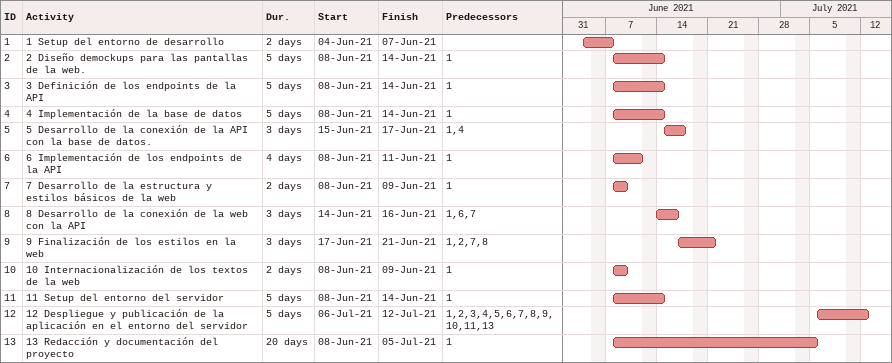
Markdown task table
| ID | Task | Duration | Start | Finish | Predecessors |
|---|---|---|---|---|---|
| 1 | 1 Setup del entorno de desarrollo | 2d | 2021-06-04 | 2021-06-07 |  |
| 2 | 2 Diseño demockups para las pantallas de la web. | 5d | 2021-06-08 | 2021-06-14 | 1 |
| 3 | 3 Definición de los endpoints de la API | 5d | 2021-06-08 | 2021-06-14 | 1 |
| 4 | 4 Implementación de la base de datos | 5d | 2021-06-08 | 2021-06-14 | 1 |
| 5 | 5 Desarrollo de la conexión de la API con la base de datos. | 3d | 2021-06-15 | 2021-06-17 | 1, 4 |
| 6 | 6 Implementación de los endpoints de la API | 4d | 2021-06-08 | 2021-06-11 | 1 |
| 7 | 7 Desarrollo de la estructura y estilos básicos de la web | 2d | 2021-06-08 | 2021-06-09 | 1 |
| 8 | 8 Desarrollo de la conexión de la web con la API | 3d | 2021-06-14 | 2021-06-16 | 1, 6, 7 |
| 9 | 9 Finalización de los estilos en la web | 3d | 2021-06-17 | 2021-06-21 | 1, 2, 7, 8 |
| 10 | 10 Internacionalización de los textos de la web | 2d | 2021-06-08 | 2021-06-09 | 1 |
| 11 | 11 Setup del entorno del servidor | 5d | 2021-06-08 | 2021-06-14 | 1 |
| 12 | 12 Despliegue y publicación de la aplicación en el entorno del servidor | 5d | 2021-07-06 | 2021-07-12 | 1, 2, 3, 4, 5, 6, 7, 8, 9, 10, 11, 13 |
| 13 | 13 Redacción y documentación del proyecto | 20d | 2021-06-08 | 2021-07-05 | 1 |
